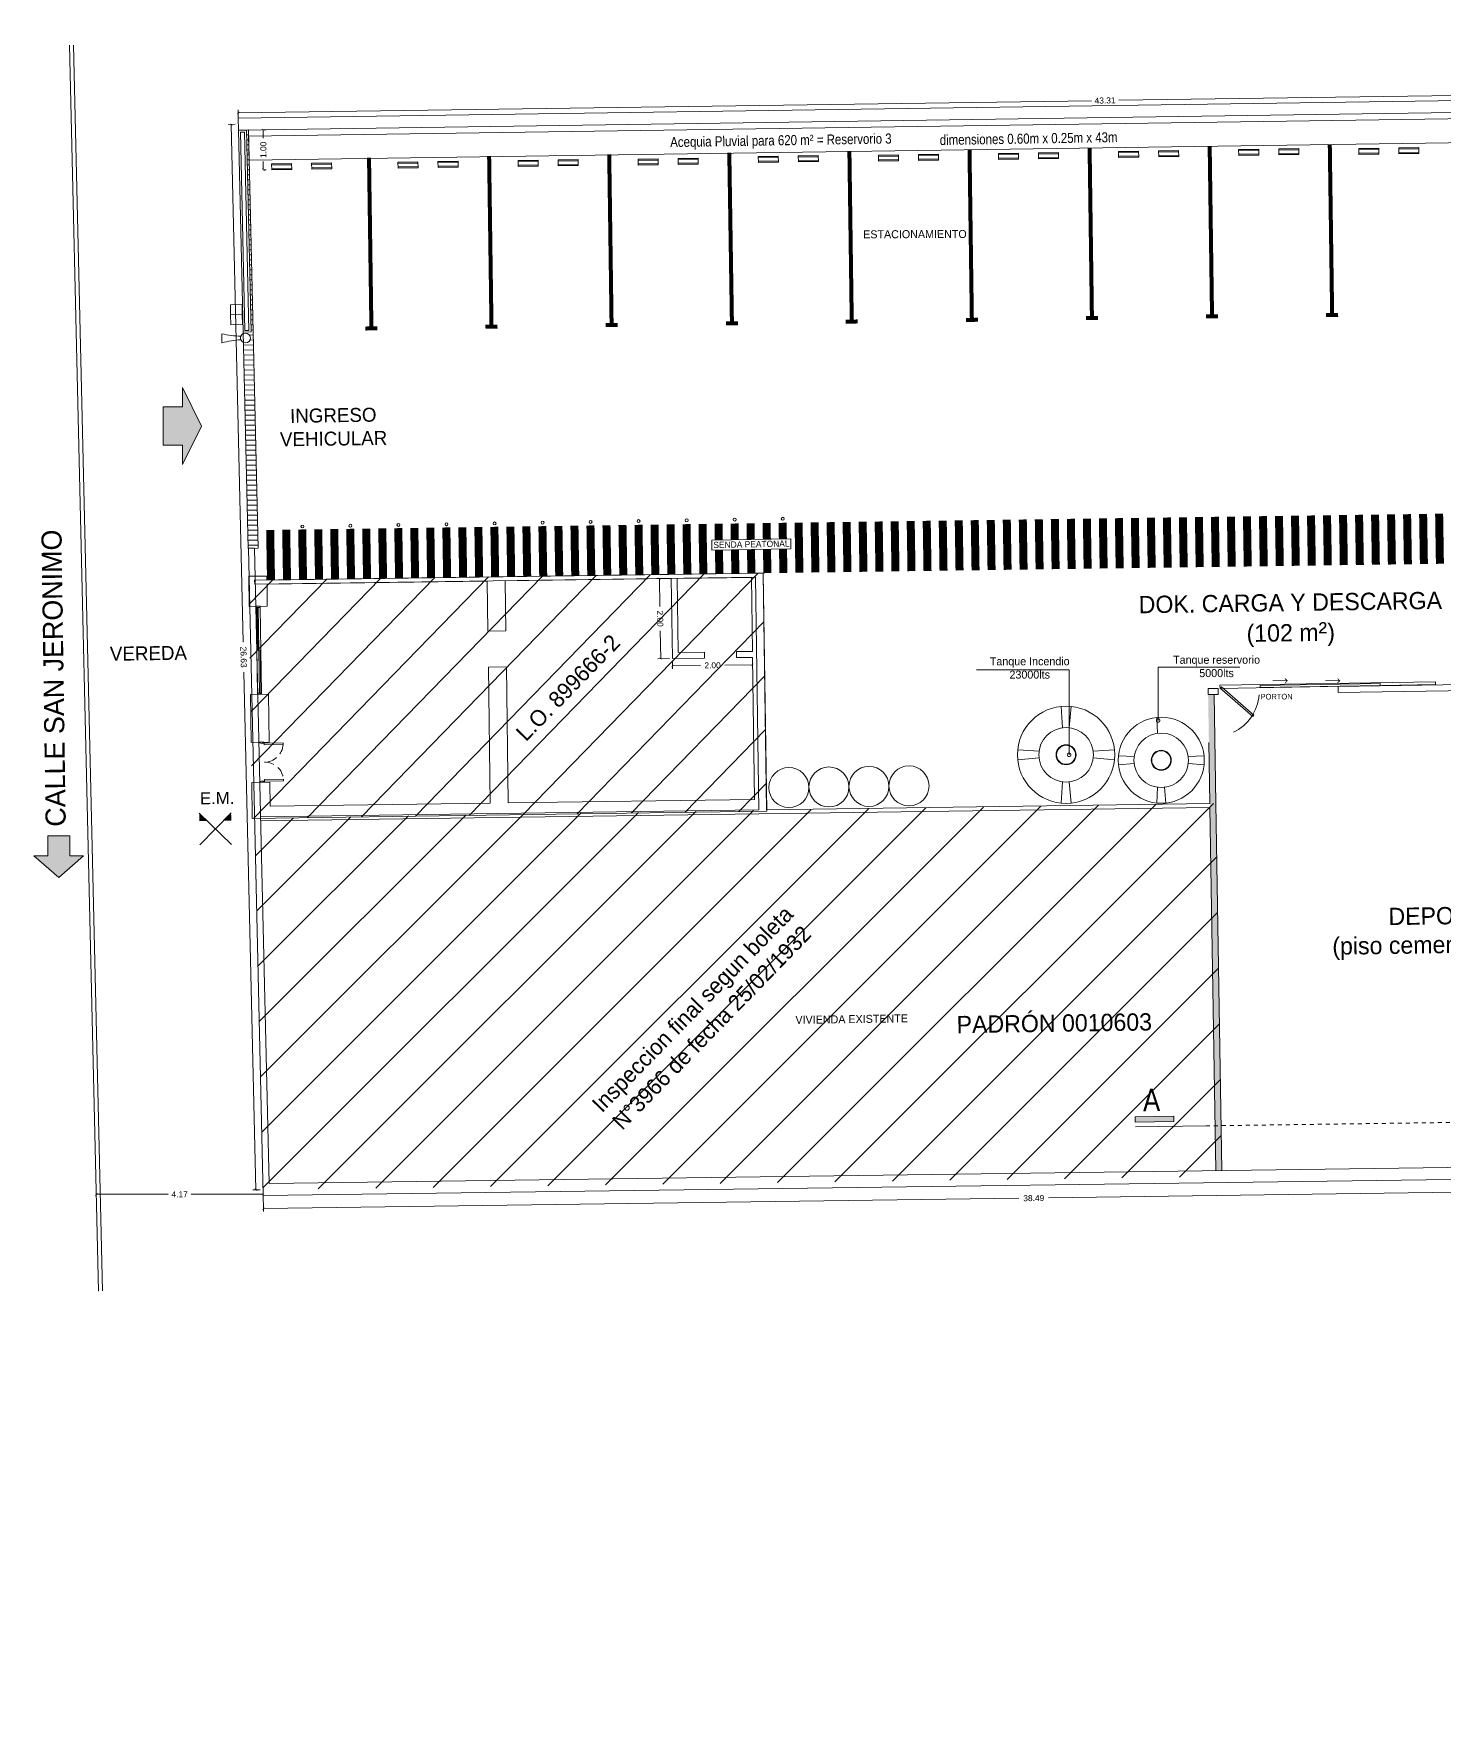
# Model space of a CAD drawing. Header units: inches. Extents: x 39 to 176, y 91 to 193.
# Drawn here: x 38.64 to 73.87, y 113.13 to 155.49 of the extents above; entities that cross this region are included whole.
import ezdxf
from ezdxf import colors
from ezdxf.entities.mleader import LeaderData, LeaderLine
from ezdxf.math import Vec2, Vec3

# ---------------------------------------------------------------- set-up
doc = ezdxf.new("R2010")
doc.units = ezdxf.units.IN
doc.header["$MEASUREMENT"] = 0
doc.linetypes.add('ACAD_ISO07W100', pattern=[3, 0, -3])
doc.linetypes.add('DASHED2', pattern=[0.375, 0.25, -0.125])
for name, color, linetype, lineweight in [('00.EE. Aberturas  0.09', 7, 'Continuous', 9), ('00.EE. Hach Gris 0.09', 252, 'Continuous', 9), ('00.EE. Hach Gris Oscuro 0.09', 252, 'Continuous', 9), ('00.EE. Proyecciones 0.09', 24, 'DASHED2', 9), ('00.EE. Textos 0.05', 7, 'Continuous', 5), ('00.EE. Vista 0.18', 3, 'Continuous', 18), ('000.mARQ. Hach Gris Oscur. 0.05', 252, 'Continuous', 5)]:
    doc.layers.add(name, color=color, linetype=linetype, lineweight=lineweight)
doc.styles.add('1_500', font='', dxfattribs={"height": 1})
doc.styles.add('1_75', font='', dxfattribs={"height": 0.15})
doc.styles.add('Maxi', font='arial.ttf')
doc.styles.add('numerorotulo', font='')
doc.styles.get("Standard").update_dxf_attribs({"font": 'arial.ttf'})
doc.styles.add('style1', font='arial.ttf')
doc.styles.get('1_500').set_extended_font_data('Arial Unicode MS')
doc.styles.get('1_75').set_extended_font_data('Arial Unicode MS')
doc.styles.get('numerorotulo').set_extended_font_data('Arial Black')
doc.dimstyles.new('1_75', dxfattribs={"dimtxt": 0.15, "dimasz": 0.06, "dimexe": 0.075, "dimexo": 0.075, "dimgap": 0.075, "dimtad": 0, "dimzin": 0, "dimdsep": 46, "dimtxsty": '1_75', "dimblk": 'ARCHTICK', "dimcen": 0.075, "dimaunit": 1, "dimadec": 5, "dimazin": 0, "dimtfac": 1, "dimtix": 1, "dimtmove": 2, "dimatfit": 3, "dimfxl": 1, "dimtolj": 1, "dimtzin": 0, "dimarcsym": 0})

# ---------------------------------------------------------------- blocks, each defined once
blk = doc.blocks.new('_ArchTick')
at = {"color": 0, "linetype": 'ByBlock', "const_width": 0.15}
blk.add_lwpolyline([(-0.5, -0.5), (0.5, 0.5)], dxfattribs=at)
blk = doc.blocks.new('*D71')
at = {"layer": '000.mARQ. Hach Gris Oscur. 0.05', "color": 0, "lineweight": -2, "transparency": 16777216}
for p, q in [((1396.906, 130.526), (1396.909, 130.341)), ((1398.906, 130.554), (1398.909, 130.369)), ((1396.908, 130.416), (1397.604, 130.425)), ((1398.908, 130.444), (1398.211, 130.434))]:
    blk.add_line(p, q, dxfattribs=at)
at = {"layer": 'Defpoints', "color": 0, "transparency": 16777216}
for p in [(1396.905, 130.601), (1398.905, 130.629), (1398.908, 130.444)]:
    blk.add_point(p, dxfattribs=at)
at = {"layer": '000.mARQ. Hach Gris Oscur. 0.05', "color": 0, "lineweight": -2, "transparency": 16777216, "xscale": 0.06, "yscale": 0.06, "zscale": 0.06}
for p, rotation in [((1396.908, 130.416), 180.7946960345535), ((1398.908, 130.444), 0.7946960345534396)]:
    blk.add_blockref('_ArchTick', p, dxfattribs=dict(at, rotation=rotation))
at = {"layer": '000.mARQ. Hach Gris Oscur. 0.05', "color": 0, "transparency": 16777216, "insert": (1397.908, 130.43), "char_height": 0.15, "attachment_point": 5, "rotation": 0.7947, "style": '1_75'}
blk.add_mtext('\\A1;2.00', dxfattribs=at)
blk = doc.blocks.new('*D72')
at = {"layer": '000.mARQ. Hach Gris Oscur. 0.05', "color": 0, "lineweight": -2, "transparency": 16777216}
for p, q in [((1396.803, 132.6), (1396.51, 132.596)), ((1396.585, 132.597), (1396.594, 131.9)), ((1396.612, 130.597), (1396.603, 131.293)), ((1396.83, 130.6), (1396.537, 130.596))]:
    blk.add_line(p, q, dxfattribs=at)
at = {"layer": 'Defpoints', "color": 0, "transparency": 16777216}
for p in [(1396.878, 132.601), (1396.585, 132.597), (1396.905, 130.601)]:
    blk.add_point(p, dxfattribs=at)
at = {"layer": '000.mARQ. Hach Gris Oscur. 0.05', "color": 0, "lineweight": -2, "transparency": 16777216, "xscale": 0.06, "yscale": 0.06, "zscale": 0.06}
for p, rotation in [((1396.585, 132.597), 90.7946960345535), ((1396.612, 130.597), 270.7946960345535)]:
    blk.add_blockref('_ArchTick', p, dxfattribs=dict(at, rotation=rotation))
at = {"layer": '000.mARQ. Hach Gris Oscur. 0.05', "color": 0, "transparency": 16777216, "insert": (1396.599, 131.597), "char_height": 0.15, "attachment_point": 5, "rotation": 270.7947, "style": '1_75'}
blk.add_mtext('\\A1;2.00', dxfattribs=at)
blk = doc.blocks.new('A$C707C0748')
at = {"layer": '00.EE. Aberturas  0.09'}
for points in [[(0.065, 0.12), (0.025, 0.12), (0.025, 0.595), (0.065, 0.595)], [(0.935, 0.12), (0.975, 0.12), (0.975, 0.595), (0.935, 0.595)], [(0.01, 0.12), (0.01, 0.115), (0, 0.115), (0, 0), (0.015, 0), (0.035, 0.077), (0.025, 0.077), (0.025, 0.12)], [(0.99, 0.12), (0.99, 0.115), (1, 0.115), (1, 0), (0.985, 0), (0.965, 0.077), (0.975, 0.077), (0.975, 0.12)]]:
    blk.add_lwpolyline(points, close=True, dxfattribs=at)
at = {"layer": '00.EE. Proyecciones 0.09'}
for centre, radius, start, end in [((0.023, 0.12), 0.477, 0.0461, 84.9202), ((0.975, 0.122), 0.475, 94.8185, 180.2153)]:
    blk.add_arc(centre, radius, start, end, dxfattribs=at)
blk = doc.blocks.new('A$C36F63D78')
at = {"layer": '00.EE. Aberturas  0.09'}
for points in [[(-0.656, 1.109), (-0.656, 1.009), (-0.686, 1.009), (-0.686, 1.109)], [(0.414, 1.089), (-0.656, 1.089), (-0.656, 1.059), (0.414, 1.059)], [(0.414, 1.059), (1.484, 1.059), (1.484, 1.029), (0.414, 1.029)], [(1.484, 1.109), (1.484, 1.009), (1.514, 1.009), (1.514, 1.109)]]:
    blk.add_lwpolyline(points, close=True, dxfattribs=at)
at = {"layer": '00.EE. Hach Gris 0.09'}
for p, q in [((1.484, 1.109), (-0.656, 1.109)), ((1.484, 1.009), (-0.656, 1.009))]:
    blk.add_line(p, q, dxfattribs=at)
blk = doc.blocks.new('000Mct- Banderillas ejes')
at = {"color": 0, "linetype": 'ByBlock'}
for p, q in [((-0.265, -0.265), (0.265, 0.265)), ((-0.265, 0.265), (0.265, -0.265))]:
    blk.add_line(p, q, dxfattribs=at)
for points in [[(-0.265, 0.265), (-0.133, 0.133), (-0.133, 0.265)], [(-0.265, -0.265), (-0.133, -0.133), (-0.133, -0.265)]]:
    blk.add_solid(points, dxfattribs=at)
blk = doc.blocks.new('TOPES')
for p, q in [((-0.193, 0.75), (-0.193, 0.25)), ((-0.168, 0.75), (-0.168, 0.25)), ((-0.084, 0.75), (-0.084, 0.25)), ((-0.059, 0.75), (-0.059, 0.25)), ((-0.193, -0.75), (-0.193, -0.25)), ((-0.168, -0.75), (-0.168, -0.25)), ((-0.084, -0.75), (-0.084, -0.25)), ((-0.059, -0.75), (-0.059, -0.25))]:
    blk.add_line(p, q)
for points in [[(-0.201, 0.75), (-0.051, 0.75), (-0.051, 0.25), (-0.201, 0.25)], [(-0.201, -0.75), (-0.051, -0.75), (-0.051, -0.25), (-0.201, -0.25)]]:
    blk.add_lwpolyline(points, close=True)
blk = doc.blocks.new('*D74')
at = {"layer": '000.mARQ. Hach Gris Oscur. 0.05', "color": 0, "lineweight": -2, "transparency": 16777216}
for p, q in [((1429.369, 144.65), (1429.365, 144.932)), ((1386.058, 144.233), (1407.37, 144.54)), ((1429.366, 144.857), (1408.055, 144.55)), ((1386.061, 144.027), (1386.057, 144.308))]:
    blk.add_line(p, q, dxfattribs=at)
at = {"layer": 'Defpoints', "color": 0, "transparency": 16777216}
for p in [(1429.366, 144.857), (1429.371, 144.576), (1386.062, 143.952)]:
    blk.add_point(p, dxfattribs=at)
at = {"layer": '000.mARQ. Hach Gris Oscur. 0.05', "color": 0, "lineweight": -2, "transparency": 16777216, "xscale": 0.06, "yscale": 0.06, "zscale": 0.06}
for p, rotation in [((1429.366, 144.857), 0.8253799189008436), ((1386.058, 144.233), 180.8253799189008)]:
    blk.add_blockref('_ArchTick', p, dxfattribs=dict(at, rotation=rotation))
at = {"layer": '000.mARQ. Hach Gris Oscur. 0.05', "color": 0, "transparency": 16777216, "insert": (1407.712, 144.545), "char_height": 0.15, "attachment_point": 5, "rotation": 0.8254, "style": '1_75'}
blk.add_mtext('\\A1;43.31', dxfattribs=at)
blk = doc.blocks.new('*D75')
at = {"layer": '000.mARQ. Hach Gris Oscur. 0.05', "color": 0, "lineweight": -2, "transparency": 16777216}
for p, q in [((1382.512, 117.249), (1382.512, 117.137)), ((1382.512, 117.212), (1384.308, 117.212)), ((1386.683, 117.212), (1384.887, 117.212)), ((1386.683, 117.251), (1386.683, 117.137))]:
    blk.add_line(p, q, dxfattribs=at)
at = {"layer": 'Defpoints', "color": 0, "transparency": 16777216}
for p in [(1382.512, 117.324), (1382.512, 117.212), (1386.683, 117.326)]:
    blk.add_point(p, dxfattribs=at)
at = {"layer": '000.mARQ. Hach Gris Oscur. 0.05', "color": 0, "lineweight": -2, "transparency": 16777216, "xscale": 0.06, "yscale": 0.06, "zscale": 0.06, "rotation": 180}
blk.add_blockref('_ArchTick', (1382.512, 117.212), dxfattribs=at)
at = {"layer": '000.mARQ. Hach Gris Oscur. 0.05', "color": 0, "lineweight": -2, "transparency": 16777216, "xscale": 0.06, "yscale": 0.06, "zscale": 0.06}
blk.add_blockref('_ArchTick', (1386.683, 117.212), dxfattribs=at)
at = {"layer": '000.mARQ. Hach Gris Oscur. 0.05', "color": 0, "transparency": 16777216, "insert": (1384.598, 117.212), "char_height": 0.15, "attachment_point": 5, "style": '1_75'}
blk.add_mtext('\\A1;4.17', dxfattribs=at)
blk = doc.blocks.new('*D81')
at = {"layer": '000.mARQ. Hach Gris Oscur. 0.05', "color": 0, "lineweight": -2, "transparency": 16777216}
for p, q in [((1385.987, 143.95), (1385.808, 143.946)), ((1385.883, 143.948), (1386.185, 131.01)), ((1386.504, 117.322), (1386.203, 130.26)), ((1386.608, 117.324), (1386.429, 117.32))]:
    blk.add_line(p, q, dxfattribs=at)
at = {"layer": 'Defpoints', "color": 0, "transparency": 16777216}
for p in [(1385.883, 143.948), (1386.062, 143.952), (1386.683, 117.326)]:
    blk.add_point(p, dxfattribs=at)
at = {"layer": '000.mARQ. Hach Gris Oscur. 0.05', "color": 0, "lineweight": -2, "transparency": 16777216, "xscale": 0.06, "yscale": 0.06, "zscale": 0.06}
for p, rotation in [((1385.883, 143.948), 91.33559861694732), ((1386.504, 117.322), 271.3355986169473)]:
    blk.add_blockref('_ArchTick', p, dxfattribs=dict(at, rotation=rotation))
at = {"layer": '000.mARQ. Hach Gris Oscur. 0.05', "color": 0, "transparency": 16777216, "insert": (1386.194, 130.635), "char_height": 0.15, "attachment_point": 5, "rotation": 271.3356, "style": '1_75'}
blk.add_mtext('\\A1;26.63', dxfattribs=at)
blk = doc.blocks.new('*D77')
at = {"layer": '000.mARQ. Hach Gris Oscur. 0.05', "color": 0, "lineweight": -2, "transparency": 16777216}
for p, q in [((1425.166, 117.778), (1425.172, 117.304)), ((1425.171, 117.379), (1406.302, 117.121)), ((1386.684, 117.251), (1386.691, 116.777)), ((1386.69, 116.852), (1405.559, 117.11))]:
    blk.add_line(p, q, dxfattribs=at)
at = {"layer": 'Defpoints', "color": 0, "transparency": 16777216}
for p in [(1425.165, 117.853), (1425.171, 117.379), (1386.683, 117.326)]:
    blk.add_point(p, dxfattribs=at)
at = {"layer": '000.mARQ. Hach Gris Oscur. 0.05', "color": 0, "lineweight": -2, "transparency": 16777216, "xscale": 0.06, "yscale": 0.06, "zscale": 0.06}
for p, rotation in [((1425.171, 117.379), 0.7842172477920003), ((1386.69, 116.852), 180.784217247792)]:
    blk.add_blockref('_ArchTick', p, dxfattribs=dict(at, rotation=rotation))
at = {"layer": '000.mARQ. Hach Gris Oscur. 0.05', "color": 0, "transparency": 16777216, "insert": (1405.931, 117.115), "char_height": 0.15, "attachment_point": 5, "rotation": 0.7842, "style": '1_75'}
blk.add_mtext('\\A1;38.49', dxfattribs=at)
blk = doc.blocks.new('*D79')
at = {"layer": '000.mARQ. Hach Gris Oscur. 0.05', "color": 0, "lineweight": -2, "transparency": 16777216}
for p, q in [((1386.687, 143.81), (1386.687, 143.601)), ((1386.705, 143.81), (1386.762, 143.81)), ((1386.687, 142.813), (1386.687, 143.022)), ((1386.705, 142.813), (1386.762, 142.813))]:
    blk.add_line(p, q, dxfattribs=at)
at = {"layer": 'Defpoints', "color": 0, "transparency": 16777216}
for p in [(1386.63, 143.81), (1386.63, 142.813), (1386.687, 142.813)]:
    blk.add_point(p, dxfattribs=at)
at = {"layer": '000.mARQ. Hach Gris Oscur. 0.05', "color": 0, "lineweight": -2, "transparency": 16777216, "xscale": 0.06, "yscale": 0.06, "zscale": 0.06}
for p, rotation in [((1386.687, 143.81), 90), ((1386.687, 142.813), 270)]:
    blk.add_blockref('_ArchTick', p, dxfattribs=dict(at, rotation=rotation))
at = {"layer": '000.mARQ. Hach Gris Oscur. 0.05', "color": 0, "transparency": 16777216, "insert": (1386.687, 143.312), "char_height": 0.15, "attachment_point": 5, "rotation": 90, "style": '1_75'}
blk.add_mtext('\\A1;1.00', dxfattribs=at)
blk = doc.blocks.new('_DotSmall')
at = {"color": 0, "linetype": 'ByBlock', "const_width": 0.5}
blk.add_lwpolyline([(-0.0625, 0, 1), (0.0625, 0, 1)], format="xyb", close=True, dxfattribs=at)
blk = doc.blocks.new('s1d23f1sd2f123sd13sd1f')
at = {"layer": '00.EE. Hach Gris 0.09'}
h = blk.add_hatch(color=256, dxfattribs=at)
h.dxf.hatch_style = 1
h.paths.add_polyline_path([(-359.083, 360.159), (-358.123, 360.145), (-358.121, 360.277), (-359.081, 360.29)])
at = {"layer": '00.EE. Proyecciones 0.09', "linetype": 'ACAD_ISO07W100', "ltscale": 0.0005}
blk.add_lwpolyline([(-357.328, 360.015), (-341.652, 359.798), (-341.834, 346.702), (-256.724, 345.521)], dxfattribs=at)
at = {"layer": '00.EE. Vista 0.18'}
blk.add_lwpolyline([(-359.083, 360.159), (-358.123, 360.145), (-358.121, 360.277), (-359.081, 360.29)], close=True, dxfattribs=at)
at = {"layer": '00.EE. Vista 0.18', "ltscale": 0.5}
blk.add_lwpolyline([(-359.084, 360.04), (-357.328, 360.015)], dxfattribs=at)
at = {"layer": '00.EE. Textos 0.05', "insert": (-358.663, 360.699), "char_height": 0.56, "width": 2.9062, "attachment_point": 5, "rotation": 359.2053, "style": '1_500'}
blk.add_mtext('{\\fArial Narrow|b0|i0|c0|p34;A}', dxfattribs=at)
blk = doc.blocks.new('hhgfhfgh')
at = {"layer": '000.mARQ. Hach Gris Oscur. 0.05'}
h = blk.add_hatch(dxfattribs=at)
h.set_pattern_fill('ANSI31', color=256, angle=135.512, style=0)
h.set_pattern_definition([(180.511989, (-548.44234, -192.09131), (0.001116972, -0.1249950094), [])])
h.paths.add_polyline_path([(1386.316, 143.81), (1386.266, 143.805), (1386.384, 138.763), (1386.434, 138.764)])
h.paths.add_polyline_path([(1386.428, 138.502), (1386.434, 138.764), (1386.299, 138.747), (1386.353, 138.663), (1386.364, 138.611), (1386.329, 138.524), (1386.243, 138.488), (1386.19, 138.498), (1386.31, 133.352), (1386.56, 133.36)])
h = blk.add_hatch(color=256, dxfattribs=at)
h.dxf.hatch_style = 1
h.paths.add_polyline_path([(1384.186, 136.889), (1384.666, 136.889), (1384.666, 137.369), (1385.146, 136.409), (1384.666, 135.449), (1384.666, 135.929), (1384.186, 135.929)])
h = blk.add_hatch(dxfattribs=at)
h.set_pattern_fill('ANSI31', color=256, scale=0.3, angle=0.7947)
h.set_pattern_definition([(45.794696, (-986.7278, -2238.1758), (-0.68279588, 0.66411297), [])])
h.paths.add_polyline_path([(1386.327, 132.554), (1386.777, 132.561), (1392.727, 132.643), (1399.176, 132.733), (1399.258, 126.783), (1386.41, 126.605)])
h = blk.add_hatch(color=256, dxfattribs=at)
h.dxf.hatch_style = 1
h.paths.add_polyline_path([(1410.286, 129.7), (1410.435, 129.7), (1410.627, 117.804), (1410.48, 117.804)])
h = blk.add_hatch(dxfattribs=at)
h.set_pattern_fill('LINE', color=256, scale=8, angle=45)
h.set_pattern_definition([(45, (175, -150), (-0.7071068, 0.7071068), [])])
h.paths.add_polyline_path([(1386.467, 126.606), (1386.683, 117.326), (1410.628, 117.654), (1410.48, 126.977)])
h = blk.add_hatch(color=256, dxfattribs=at)
h.dxf.hatch_style = 1
h.paths.add_polyline_path([(1380.957, 125.668), (1381.305, 125.668), (1381.305, 126.166), (1381.85, 126.166), (1381.85, 125.669), (1382.198, 125.669), (1381.578, 125.124)])
for p, q in [((1410.436, 129.7), (1410.286, 129.7)), ((1399.258, 126.821), (1410.331, 126.975))]:
    blk.add_line(p, q, dxfattribs=at)
for points in [[(1429.382, 179.674), (1429.379, 179.824), (1429.078, 179.82), (1429.87, 144.738), (1386.059, 144.102), (1386.066, 143.802), (1430.177, 144.442)], [(1386.319, 143.655), (1386.333, 143.056), (1429.541, 143.678), (1429.527, 144.278)], [(1386.066, 143.802), (1386.316, 143.81), (1386.56, 133.36), (1386.31, 133.352)], [(1386.384, 138.763), (1386.266, 143.806), (1386.066, 143.802), (1386.184, 138.757)], [(1386.329, 138.798), (1386.217, 143.755), (1386.117, 143.753), (1386.229, 138.795)], [(1385.868, 139.19), (1386.161, 139.194), (1386.157, 139.445), (1385.864, 139.441)], [(1385.872, 138.939), (1386.165, 138.944), (1386.161, 139.194), (1385.868, 139.19)], [(1384.186, 136.889), (1384.666, 136.889), (1384.666, 137.369), (1385.146, 136.409), (1384.666, 135.449), (1384.666, 135.929), (1384.186, 135.929)], [(1397.889, 133.56), (1399.864, 133.591), (1399.866, 133.341), (1397.891, 133.31)], [(1399.26, 126.783), (1399.176, 132.733), (1386.777, 132.561), (1386.776, 132.661), (1386.326, 132.654), (1386.336, 131.904), (1386.786, 131.911), (1386.779, 132.461), (1392.278, 132.537), (1392.295, 131.287), (1392.745, 131.293), (1392.728, 132.543), (1396.878, 132.601), (1396.905, 130.601), (1397.705, 130.612), (1397.703, 130.762), (1397.053, 130.753), (1397.028, 132.603), (1398.877, 132.628), (1398.903, 130.779), (1398.503, 130.773), (1398.505, 130.623), (1398.905, 130.629), (1398.954, 127.079), (1392.805, 126.994), (1392.758, 130.393), (1392.308, 130.387), (1392.355, 126.987), (1386.856, 126.911), (1386.847, 127.511), (1386.397, 127.505), (1386.41, 126.605)], [(1386.817, 129.711), (1386.367, 129.705), (1386.383, 128.505), (1386.833, 128.511)], [(1410.584, 129.852), (1415.969, 129.947), (1415.967, 130.019), (1410.582, 129.932)], [(1380.957, 125.668), (1381.305, 125.668), (1381.305, 126.166), (1381.85, 126.166), (1381.85, 125.669), (1382.198, 125.669), (1381.578, 125.124)]]:
    blk.add_lwpolyline(points, close=True, dxfattribs=at)
for points in [[(1382.571, 114.791), (1381.845, 145.929)], [(1382.671, 114.794), (1381.945, 145.932)], [(1479.513, 103.846), (1489.581, 103.867), (1489.576, 104.169), (1488.576, 104.166), (1488.469, 104.166), (1482.768, 104.153), (1482.618, 104.153), (1479.513, 104.148), (1479.513, 105.615), (1478.598, 105.615), (1478.498, 105.615), (1456.144, 105.615), (1424.783, 105.615), (1425.474, 118.006), (1386.83, 117.478), (1386.623, 126.36), (1386.463, 133.356), (1386.313, 133.354), (1386.687, 117.178), (1425.006, 117.701), (1424.315, 105.315), (1456.144, 105.315), (1479.175, 105.315), (1479.175, 103.846)], [(1399.258, 126.821), (1399.176, 132.733), (1398.981, 132.73), (1386.47, 132.556), (1386.473, 132.456), (1398.982, 132.63), (1399.063, 126.819), (1386.616, 126.646)], [(1410.535, 129.852), (1410.284, 129.848), (1410.286, 129.7)], [(1410.48, 126.977), (1410.435, 129.7), (1410.286, 129.7)], [(1410.436, 129.7), (1410.535, 129.702), (1410.535, 129.852)], [(1410.618, 129.896), (1411.431, 129.188), (1411.4, 129.152), (1410.587, 129.86), (1410.618, 129.896)], [(1411.583, 129.926), (1414.582, 129.974), (1414.583, 129.924), (1411.583, 129.876), (1411.583, 129.926)], [(1420.335, 130.007), (1413.534, 129.898), (1413.536, 129.749), (1420.137, 129.854), (1420.137, 129.903), (1420.337, 129.907)], [(1406.646, 128.868), (1406.619, 129.403)], [(1406.818, 128.869), (1406.863, 129.403)], [(1409.023, 128.731), (1409.003, 129.126)], [(1410.331, 126.975), (1410.305, 128.5)], [(1406.064, 128.288), (1405.529, 128.315)], [(1406.062, 128.116), (1405.53, 128.069)], [(1407.412, 128.288), (1407.947, 128.315)], [(1407.414, 128.116), (1407.947, 128.069)], [(1408.439, 127.979), (1408.046, 127.945)], [(1408.441, 128.151), (1408.047, 128.171)], [(1409.79, 128.151), (1410.184, 128.171)], [(1409.792, 127.979), (1410.185, 127.945)], [(1406.646, 127.52), (1406.619, 126.985)], [(1406.818, 127.518), (1406.863, 126.985)], [(1409.023, 127.383), (1409.003, 126.988)], [(1409.195, 127.381), (1409.228, 126.988)], [(1410.477, 117.802), (1410.331, 126.875), (1386.618, 126.546)], [(1410.627, 117.804), (1410.48, 126.977)]]:
    blk.add_lwpolyline(points, dxfattribs=at)
for points, const_width in [([(1392.536, 138.894), (1392.236, 138.89), (1392.386, 138.892), (1392.327, 143.157)], 0.1), ([(1395.536, 138.938), (1395.236, 138.933), (1395.386, 138.936), (1395.327, 143.199)], 0.1), ([(1398.542, 138.979), (1398.242, 138.975), (1398.392, 138.977), (1398.326, 143.241)], 0.1), ([(1401.535, 139.023), (1401.235, 139.018), (1401.385, 139.02), (1401.326, 143.282)], 0.1), ([(1404.535, 139.065), (1404.235, 139.061), (1404.385, 139.063), (1404.326, 143.324)], 0.1), ([(1407.534, 139.11), (1407.234, 139.106), (1407.384, 139.108), (1407.326, 143.366)], 0.1), ([(1410.534, 139.154), (1410.234, 139.149), (1410.384, 139.152), (1410.325, 143.407)], 0.1), ([(1413.534, 139.188), (1413.234, 139.184), (1413.384, 139.186), (1413.325, 143.448)], 0.1), ([(1389.537, 138.851), (1389.237, 138.847), (1389.387, 138.849), (1389.327, 143.116)], 0.1), ([(1414.476, 132.945), (1414.456, 134.196)], 0.2), ([(1414.476, 132.945), (1414.456, 134.196)], 0.2), ([(1414.876, 132.95), (1414.856, 134.202)], 0.2), ([(1414.876, 132.95), (1414.856, 134.202)], 0.2), ([(1415.276, 132.956), (1415.256, 134.207)], 0.2), ([(1415.276, 132.956), (1415.256, 134.207)], 0.2), ([(1415.676, 132.961), (1415.656, 134.213)], 0.2), ([(1415.676, 132.961), (1415.656, 134.213)], 0.2), ([(1416.076, 132.967), (1416.056, 134.219)], 0.2), ([(1416.076, 132.967), (1416.056, 134.219)], 0.2), ([(1386.879, 132.562), (1386.858, 133.814)], 0.2), ([(1387.279, 132.568), (1387.258, 133.819)], 0.2), ([(1387.679, 132.573), (1387.658, 133.825)], 0.2), ([(1388.079, 132.579), (1388.058, 133.83)], 0.2), ([(1388.478, 132.584), (1388.458, 133.836)], 0.2), ([(1388.878, 132.59), (1388.858, 133.841)], 0.2), ([(1389.278, 132.595), (1389.258, 133.847)], 0.2), ([(1389.678, 132.601), (1389.658, 133.852)], 0.2), ([(1390.078, 132.606), (1390.058, 133.858)], 0.2), ([(1390.478, 132.612), (1390.458, 133.864)], 0.2), ([(1390.878, 132.618), (1390.858, 133.869)], 0.2), ([(1391.278, 132.623), (1391.258, 133.875)], 0.2), ([(1391.678, 132.629), (1391.658, 133.88)], 0.2), ([(1392.078, 132.634), (1392.058, 133.886)], 0.2), ([(1392.478, 132.64), (1392.458, 133.891)], 0.2), ([(1392.878, 132.645), (1392.858, 133.897)], 0.2), ([(1393.278, 132.651), (1393.258, 133.902)], 0.2), ([(1393.678, 132.656), (1393.658, 133.908)], 0.2), ([(1394.078, 132.662), (1394.058, 133.913)], 0.2), ([(1394.478, 132.667), (1394.458, 133.919)], 0.2), ([(1394.878, 132.673), (1394.858, 133.925)], 0.2), ([(1395.278, 132.679), (1395.258, 133.93)], 0.2), ([(1395.678, 132.684), (1395.658, 133.936)], 0.2), ([(1396.078, 132.69), (1396.058, 133.941)], 0.2), ([(1396.478, 132.695), (1396.458, 133.947)], 0.2), ([(1396.878, 132.701), (1396.858, 133.952)], 0.2), ([(1397.278, 132.706), (1397.258, 133.958)], 0.2), ([(1397.678, 132.712), (1397.657, 133.963)], 0.2), ([(1398.064, 133.562), (1398.057, 133.969)], 0.2), ([(1398.464, 133.569), (1398.457, 133.974)], 0.2), ([(1398.864, 133.575), (1398.857, 133.98)], 0.2), ([(1399.264, 133.582), (1399.257, 133.986)], 0.2), ([(1399.664, 133.588), (1399.657, 133.991)], 0.2), ([(1400.077, 132.745), (1400.057, 133.997)], 0.2), ([(1400.477, 132.751), (1400.457, 134.002)], 0.2), ([(1400.877, 132.756), (1400.857, 134.008)], 0.2), ([(1401.277, 132.762), (1401.257, 134.013)], 0.2), ([(1401.677, 132.767), (1401.657, 134.019)], 0.2), ([(1402.077, 132.773), (1402.057, 134.024)], 0.2), ([(1402.477, 132.778), (1402.457, 134.03)], 0.2), ([(1402.877, 132.784), (1402.857, 134.036)], 0.2), ([(1403.277, 132.789), (1403.257, 134.041)], 0.2), ([(1403.677, 132.795), (1403.657, 134.047)], 0.2), ([(1404.077, 132.801), (1404.057, 134.052)], 0.2), ([(1404.477, 132.806), (1404.457, 134.058)], 0.2), ([(1404.877, 132.812), (1404.857, 134.063)], 0.2), ([(1405.277, 132.817), (1405.257, 134.069)], 0.2), ([(1405.677, 132.823), (1405.657, 134.074)], 0.2), ([(1406.077, 132.828), (1406.057, 134.08)], 0.2), ([(1406.477, 132.834), (1406.457, 134.085)], 0.2), ([(1406.877, 132.839), (1406.857, 134.091)], 0.2), ([(1407.277, 132.845), (1407.257, 134.097)], 0.2), ([(1407.677, 132.851), (1407.657, 134.102)], 0.2), ([(1408.077, 132.856), (1408.057, 134.108)], 0.2), ([(1408.477, 132.862), (1408.456, 134.113)], 0.2), ([(1408.877, 132.867), (1408.856, 134.119)], 0.2), ([(1409.277, 132.873), (1409.256, 134.124)], 0.2), ([(1409.677, 132.878), (1409.656, 134.13)], 0.2), ([(1410.076, 132.884), (1410.056, 134.135)], 0.2), ([(1410.476, 132.889), (1410.456, 134.141)], 0.2), ([(1410.876, 132.895), (1410.856, 134.146)], 0.2), ([(1411.276, 132.9), (1411.256, 134.152)], 0.2), ([(1411.676, 132.906), (1411.656, 134.158)], 0.2), ([(1412.076, 132.912), (1412.056, 134.163)], 0.2), ([(1412.476, 132.917), (1412.456, 134.169)], 0.2), ([(1412.876, 132.923), (1412.856, 134.174)], 0.2), ([(1413.276, 132.928), (1413.256, 134.18)], 0.2), ([(1413.276, 132.928), (1413.256, 134.18)], 0.2), ([(1413.676, 132.934), (1413.656, 134.185)], 0.2), ([(1413.676, 132.934), (1413.656, 134.185)], 0.2), ([(1414.076, 132.939), (1414.056, 134.191)], 0.2), ([(1414.076, 132.939), (1414.056, 134.191)], 0.2), ([(1398.078, 132.717), (1398.068, 133.312)], 0.2), ([(1398.478, 132.723), (1398.468, 133.319)], 0.2), ([(1398.878, 132.728), (1398.868, 133.325)], 0.2), ([(1399.277, 132.734), (1399.268, 133.332)], 0.2), ([(1399.677, 132.74), (1399.668, 133.338)], 0.2), ([(1412.208, 129.991), (1412.262, 130.045), (1412.208, 130.1)], 0.0191), ([(1413.519, 129.991), (1413.574, 130.045), (1413.519, 130.1)], 0.0191), ([(1412.262, 130.045), (1411.9, 130.045)], 0.0191), ([(1413.574, 130.045), (1413.212, 130.045)], 0.0191)]:
    blk.add_lwpolyline(points, dxfattribs=dict(at, const_width=const_width))
for points in [[(1385.653, 138.49, -0.039121), (1386.126, 138.566, -0.089275), (1386.117, 138.609, -0.089275), (1386.124, 138.652, -0.039121), (1385.65, 138.714)], [(1386.117, 138.609, 1), (1386.364, 138.613, 1)]]:
    blk.add_lwpolyline(points, format="xyb", close=True, dxfattribs=at)
for centre, radius in [((1387.663, 133.899), 0.037), ((1388.862, 133.919), 0.037), ((1390.062, 133.938), 0.037), ((1391.262, 133.957), 0.037), ((1392.462, 133.977), 0.037), ((1393.662, 133.996), 0.037), ((1394.862, 134.015), 0.037), ((1396.061, 134.035), 0.037), ((1397.261, 134.054), 0.037), ((1398.461, 134.073), 0.037), ((1399.661, 134.092), 0.037), ((1406.738, 128.194), 1.215), ((1406.738, 128.194), 0.681), ((1409.115, 128.057), 1.075), ((1406.738, 128.194), 0.25), ((1406.738, 128.194), 0.238), ((1409.115, 128.057), 0.681), ((1409.115, 128.057), 0.25), ((1409.115, 128.057), 0.238), ((1399.815, 127.376), 0.5), ((1400.815, 127.39), 0.5), ((1401.815, 127.404), 0.5), ((1402.815, 127.417), 0.5)]:
    blk.add_circle(centre, radius, dxfattribs=at)
blk.add_arc((1410.435, 129.775), 1.127, 295.2955, 355.7727, dxfattribs=at)
at = {"layer": '000.mARQ. Hach Gris Oscur. 0.05', "xscale": -1}
for name, p, rotation in [('TOPES', (1402.798, 143.245), 270.958540706943), ('TOPES', (1405.798, 143.288), 270.958540706943), ('TOPES', (1408.798, 143.331), 270.958540706943), ('TOPES', (1411.798, 143.381), 270.958540706943), ('TOPES', (1414.799, 143.412), 270.958540706943), ('TOPES', (1387.642, 143.024), 270.958540706943), ('TOPES', (1390.799, 143.07), 270.958540706943), ('TOPES', (1393.798, 143.113), 270.958540706943), ('TOPES', (1396.799, 143.146), 270.958540706943), ('TOPES', (1399.798, 143.208), 270.958540706943), ('A$C36F63D78', (1385.523, 130.379), 270.7946960345544), ('A$C707C0748', (1386.6, 127.508), 270.7946960345544)]:
    blk.add_blockref(name, p, dxfattribs=dict(at, rotation=rotation))
at = {"layer": '000.mARQ. Hach Gris Oscur. 0.05', "xscale": -1.5, "yscale": 1.5, "zscale": 1.5, "rotation": 90.79469603455429}
blk.add_blockref('000Mct- Banderillas ejes', (1385.491, 126.343), dxfattribs=at)
at = {"layer": '000.mARQ. Hach Gris Oscur. 0.05', "style": 'style1'}
blk.add_text('E.M.', height=0.2995, rotation=0.7947, dxfattribs=at).set_placement((1385.105, 126.957))
at = {"layer": '000.mARQ. Hach Gris Oscur. 0.05', "style": 'numerorotulo'}
for s, width, heights, insert, char_height, attachment_point, rotation in [('{\\fArial Narrow|b0|i0|c0|p34;Acequia Pluvial para 620 m² = Reservorio 3}', 7.02358, [0.712], (1396.853, 143.305), 0.25, 7, 0.9392), ('{\\fCentury Gothic|b0|i0|c0|p34;L.O. 899666-2}', 7.14747, [0], (1394.297, 129.871), 0.4, 5, 45.7947), ('{\\fCentury Gothic|b0|i0|c0|p34;Inspeccion final segun boleta N°3966 de fecha 25/02/1932}', 7.14747, [0], (1397.648, 121.607), 0.4, 5, 45.7947)]:
    blk.add_mtext_dynamic_manual_height_columns(s, width=width, gutter_width=15, heights=heights, dxfattribs=dict(at, insert=insert, char_height=char_height, attachment_point=attachment_point, rotation=rotation))
at = {"layer": '000.mARQ. Hach Gris Oscur. 0.05'}
for s, insert, char_height, width, attachment_point, rotation, style in [('{\\fArial Narrow|b0|i0|c0|p34; dimensiones 0.60m x 0.25m x 43m }', (1403.505, 143.428), 0.25, 13.59229, 7, 0.9392, 'numerorotulo'), ('{\\fCentury Gothic|b0|i0|c0|p34;ESTACIONAMIENTO}', (1402.963, 141.204), 0.2, 3.41387, 5, 0.218, '1_500'), ('{\\fCentury Gothic|b0|i0|c0|p34;INGRESO VEHICULAR}', (1388.438, 136.385), 0.35, 4.31922, 5, 0.8271, '1_500'), ('{\\fCentury Gothic|b0|i0|c0|p34;CALLE SAN JERONIMO}', (1381.451, 130.109), 0.50221, 11.14978, 5, 90.8271, 'Maxi'), ('{\\fCentury Gothic|b0|i0|c0|p34;SENDA PEATONAL}', (1398.879, 133.455), 0.15701, 2.68002, 5, 1.1402, '1_500'), ('\\pi-1.296,l1.728,t1.728;{\\fCentury Gothic|b0|i0|c0|p34;DOK. CARGA Y DESCARGA \\P(102 m\\fArial Unicode MS|b0|i0|c0|p34;\\H1.0833x;²\\fCentury Gothic|b0|i0|c0|p34;\\H0.92311x;)}', (1412.13, 131.555), 0.432, 17.47969, 5, 0.8271, '1_500'), ('{\\fCentury Gothic|b0|i0|c0|p34;VEREDA}', (1383.817, 130.732), 0.35, 2.78457, 5, 0.8271, '1_500'), ('{\\fCentury Gothic|b0|i0|c0|p34;Tanque Incendio 23000lts}', (1405.83, 130.363), 0.2, 2.65665, 5, 0.0324, '1_500'), ('{\\fCentury Gothic|b0|i0|c0|p34;Tanque reservorio 5000lts}', (1410.497, 130.401), 0.2, 2.65665, 5, 0.0324, '1_500'), ('{\\fCentury Gothic|b0|i0|c0|p34;PORTON}', (1411.997, 129.646), 0.14, 2.24019, 5, 0.0324, '1_500'), ('{\\fCentury Gothic|b0|i0|c0|p34;DEPOSITO\\P(piso cemento alisado)}', (1416.289, 123.749), 0.432, 7.48442, 5, 0.8271, '1_500'), ('{\\fCentury Gothic|b0|i0|c0|p34;VIVIENDA EXISTENTE}', (1401.383, 121.587), 0.2, 3.41387, 5, 0.8271, '1_500'), ('{\\fCentury Gothic|b0|i0|c0|p34;PADRÓN 0010603}', (1406.444, 121.484), 0.432, 7.48442, 5, 0.8271, '1_500')]:
    blk.add_mtext(s, dxfattribs=dict(at, insert=insert, char_height=char_height, width=width, attachment_point=attachment_point, rotation=rotation, style=style))
for p1, p2, distance, picture, middle in [((1386.062, 143.952), (1429.371, 144.576), 0.282, '*D74', (1407.712, 144.545)), ((1386.683, 117.326), (1386.062, 143.952), 0.179, '*D81', (1386.194, 130.635)), ((1386.683, 117.326), (1425.165, 117.853), -0.474, '*D77', (1405.931, 117.115))]:
    dim = blk.add_aligned_dim(p1=p1, p2=p2, distance=distance, dimstyle='1_75', dxfattribs=at)
    dim.commit()
    dim.dimension.update_dxf_attribs({"geometry": picture, "text_midpoint": middle})
for base, p1, p2, angle, picture, middle in [((1386.687, 142.813), (1386.63, 143.81), (1386.63, 142.813), 90, '*D79', (1386.687, 143.312)), ((1396.585, 132.597), (1396.905, 130.601), (1396.878, 132.601), 90.7947, '*D72', (1396.599, 131.597)), ((1398.908, 130.444), (1396.905, 130.601), (1398.905, 130.629), 0.7947, '*D71', (1397.908, 130.43))]:
    dim = blk.add_linear_dim(base=base, p1=p1, p2=p2, angle=angle, dimstyle='1_75', dxfattribs=at)
    dim.commit()
    dim.dimension.update_dxf_attribs({"geometry": picture, "text_midpoint": middle})
dim = blk.add_linear_dim(base=(1382.512, 117.212), p1=(1386.683, 117.326), p2=(1382.512, 117.324), dimstyle='1_75', dxfattribs=at)
dim.commit()
dim.dimension.update_dxf_attribs({"geometry": '*D75', "text_midpoint": (1384.598, 117.212)})
ml = blk.add_multileader_mtext('Standard', dxfattribs=at)
ml.set_content('', color=256)
ml.set_leader_properties()
ml.set_arrow_properties(name='DOTSMALL')
ml.build(insert=Vec2(0, 0))
ml.multileader.update_dxf_attribs({"dogleg_length": 0.36, "arrow_head_size": 0.18})
ctx = ml.context
ctx.base_point, ctx.char_height, ctx.arrow_head_size, ctx.landing_gap_size, ctx.plane_origin = Vec3(1404.322, 130.317), 0.18, 0.18, 0.09, Vec3(1406.814, 128.983)
ctx.text_align_type = 2
notes = []
notes.append((ctx, [(0, (1, 1, 0), (1406.814, 130.317), (-1, 0), 2.313, [(0, [(1406.814, 128.193)], 0, [])])]))
ctx.mtext.insert, ctx.mtext.alignment, ctx.mtext.flow_direction = Vec3(1404.412, 130.407), 3, 5
ml = blk.add_multileader_mtext('Standard', dxfattribs=at)
ml.set_content('', color=256)
ml.set_leader_properties()
ml.set_arrow_properties(name='DOTSMALL')
ml.build(insert=Vec2(0, 0))
ml.multileader.update_dxf_attribs({"dogleg_length": 0.36, "arrow_head_size": 0.18})
ctx = ml.context
ctx.base_point, ctx.char_height, ctx.arrow_head_size, ctx.landing_gap_size, ctx.plane_origin = Vec3(1411.078, 130.387), 0.18, 0.18, 0.09, Vec3(1409.037, 129.053)
notes.append((ctx, [(0, (1, 1, 0), (1409.037, 130.387), (1, 0), 2.041, [(0, [(1409.037, 129.053)], 0, [])])]))
ctx.mtext.insert, ctx.mtext.flow_direction = Vec3(1411.168, 130.477), 5
for ctx, leaders in notes:
    for number, flags, end, landing, length, lines in leaders:
        leader = LeaderData()
        leader.index, (leader.has_last_leader_line, leader.has_dogleg_vector, leader.attachment_direction) = number, flags
        leader.last_leader_point, leader.dogleg_vector, leader.dogleg_length = Vec3(end), Vec3(landing), length
        for number, points, colour, breaks in lines:
            line = LeaderLine()
            line.index, line.vertices, line.color, line.breaks = number, Vec3.list(points), colors.encode_raw_color(colour), breaks
            leader.lines.append(line)
        ctx.leaders.append(leader)

msp = doc.modelspace()

# ---------------------------------------------------------------- block references
at = {"layer": '00.EE. Hach Gris Oscuro 0.09', "rotation": 1.58939206861557}
msp.add_blockref('s1d23f1sd2f123sd13sd1f', (435.089, -221.762), dxfattribs=at)
at = {"layer": '000.mARQ. Hach Gris Oscur. 0.05'}
msp.add_blockref('hhgfhfgh', (-1342.313, 9.282), dxfattribs=at)

doc.saveas('drawing.dxf')
